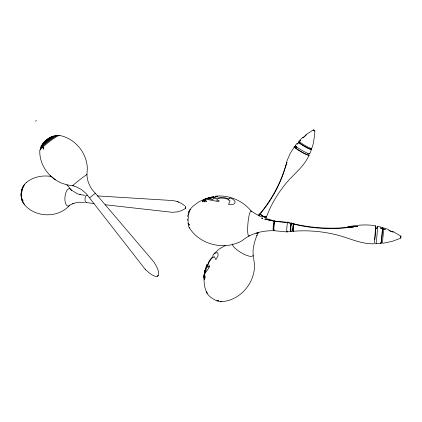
<?xml version="1.0" encoding="UTF-8"?>
<svg xmlns="http://www.w3.org/2000/svg" width="422" height="422" viewBox="0 0 422 422"><rect width="100%" height="100%" fill="white"/><g stroke="black" fill="none" stroke-linecap="round" stroke-linejoin="round"><path stroke-width="0.63" d="M383.181 243.23L392.101 241.363L400.689 238.245L400.879 236.156L392.987 231.536M204.274 279.243C204.533 280.292 203.916 276.621 204.132 275.877L204.19 277.523M220.279 301.64C237.591 301.54 252.198 286.522 254.271 269.69C255.357 261.862 251.617 254.292 253.659 246.501C254.329 242.639 255.468 238.873 257.024 235.281L256.882 235.592L257.969 233.319M374.968 236.758L375.474 228.128M291.18 223.322L287.609 222.347L274.669 221.355L287.572 222.51L291.133 223.465A4.325 0.411 -84.8 0 0 290.452 229.368A4.325 0.411 -84.8 0 0 290.879 230.918M293.49 223.892L293.438 224.061A3.882 0.353 -84.8 0 0 292.831 229.357A3.882 0.353 -84.8 0 0 293.195 230.75M204.053 275.824L204.063 275.002L204.485 277.196M39.789 150.833C39.473 160.075 43.73 169.058 50.149 175.557L55.324 179.788L60.794 182.821L66.702 184.831L72.853 185.764L76.514 186.957L81.594 189.668L85.993 193.371L145.411 269.584M382.137 233.155A6.989 0.285 -84.9 0 0 382.343 229.452L382.337 228.745A6.989 0.285 -84.9 0 0 382.19 228.724M382.443 228.603L382.379 229.104L382.443 228.55L380.233 227.97L382.443 228.603L382.395 229.837A8.029 0.327 -84.9 0 1 381.477 240.429A8.029 0.327 -84.9 0 1 380.876 242.281M377.395 226.551A8.788 0.295 -84.9 0 1 377.542 227.442L377.474 228.851A8.788 0.295 -84.9 0 1 376.566 239.506A8.788 0.295 -84.9 0 1 375.881 243.399M375.369 227.959A9.004 0.28 -84.9 0 1 375.765 227.089L375.696 228.534A9.004 0.28 -84.9 0 1 374.868 238.409A9.004 0.28 -84.9 0 1 374.119 243.81C360.741 244.238 348.73 237.75 336.028 234.711C322.076 231.319 307.585 230.074 293.269 231.261M313.683 130.234L314.854 130.978L314.648 135.156L313.309 143.385L312.143 147.6M205.013 271.082L205.83 268.36L204.797 272.132L204.934 270.724M221.671 301.566A9.305 3.397 31.5 0 1 218.512 301.324L216.481 300.638A9.305 3.397 31.5 0 1 207.518 293.986C204.29 288.49 203.794 281.965 204.1 275.724L204.269 279.48M205.118 198.926L205.973 198.598L203.731 199.617A4.051 0.818 -28.4 0 0 204.928 199.279L205.398 199.089L203.467 200.239A3.191 0.654 -28.4 0 0 202.555 200.999L202.47 202.006L202.866 200.956A3.286 0.675 -28.4 0 1 203.71 200.281L205.356 199.284A3.007 0.617 -28.4 0 0 203.926 200.25L203.325 200.999L203.52 201.5L205.203 201.869L204.195 201.479L204.09 200.714A2.432 0.496 -28.4 0 1 204.881 199.986L205.82 199.5L205.087 200.645L206.247 201.421L206.638 201.468L205.968 201.057L205.794 200.202L206.738 199.358L218.76 201.658L219.123 200.545L216.47 200.176L217.926 198.82A7.633 2.548 -5.6 0 1 220.69 198.118L221.698 198.092A7.823 2.933 6.3 0 1 226.719 198.867L228.413 199.49L228.165 199.791L230.027 200.83L228.513 204.438L231.377 204.733L232.976 204.433L234.231 203.8L235.307 202.08C234.664 200.228 230.412 196.441 228.808 199.01L226.867 198.256A8.588 3.212 6.3 0 0 222.172 197.39L220.954 197.396A8.393 2.796 -5.6 0 0 216.576 198.461L215.721 198.836A4.684 1.546 -5.7 0 1 214.703 198.24L214.645 197.739L215.484 196.984L217.894 196.573L214.64 196.995L213.548 197.992L214.038 198.693L212.641 199.263L207.397 198.809L211.2 197.997L208.072 198.039M400.689 237.454L400.768 236.663M353.261 226.862L357.692 226.356L353.261 226.862A148.075 139.867 -5.3 0 1 298.154 225.153L293.728 224.129L293.411 224.773L293.786 223.866L298.222 224.831A153.223 136.623 1.5 0 0 347.707 227.437L353.261 226.83L347.754 227.025L353.045 226.862M374.91 237.317L374.63 239.86M375.765 227.089L375.612 228.502L375.759 227.221M205.583 269.125L205.714 267.981L205.488 269.204M205.166 270.993L205.298 269.916M400.736 236.911L400.879 236.156M205.066 271.04L205.488 268.302M400.663 237.924L400.9 236.473M188.376 213.516L188.117 214.645M187.479 216.555L187.706 215.378M204.243 273.947L204.053 274.843L204.464 273.867L204.422 274.896L204.422 273.662M291.38 223.533L292.836 223.924L291.38 223.533L291.096 224.567L291.428 223.307M291.18 223.243L291.27 223.038A4.325 0.411 -84.8 0 1 291.544 223.481M205.693 270.834L205.825 270.249L204.491 274.015L205.493 269.373L204.87 271.008M205.345 270.935L205.514 270.238M314.854 130.978L313.14 129.997L313.488 130.134M204.253 277.454L204.57 278.029L205.234 277.418C204.248 279.955 203.953 276.895 204.285 275.656L204.506 276.879L205.456 276.072C200.846 276.304 211.612 266.588 209.354 265.533L208.13 267.501L207.898 265.628A7.132 1.419 -69.8 0 1 208.679 262.98L209.127 262.125A7.311 1.941 -58.8 0 1 211.791 258.338L212.846 257.256L212.857 257.636L214.313 256.608L215.842 259.667L217.995 255.885L218.021 253.379L217.188 252.498C215.431 253.042 212.329 254.35 212.825 256.66L211.596 257.879A8.029 2.126 -58.8 0 0 209.043 261.339L208.51 262.357A7.844 1.561 -69.8 0 0 207.255 266.525L207.07 267.432A4.384 0.86 -69.9 0 1 206.463 267.923L206.39 266.039L207.202 264.325C206.743 265.311 204.934 268.371 206.379 268.719L205.91 270.412M285.694 166.046L287.002 162.022L285.768 165.872A131.068 126.294 -17.9 0 1 262.848 210.583L260.189 213.822L260.664 214.339L260.047 213.643L262.674 210.372A135.552 125.36 -32.8 0 0 284.201 170.652L285.768 165.872M293.438 224.061L293.559 223.676A3.882 0.353 -84.8 0 1 293.812 224.683M204.971 272.237L204.591 273.282M311.441 149.562L309.706 153.856M86.921 174.56C87.085 181.228 90.208 188.465 95.367 193.229L153.334 261.281C162.908 274.907 159.279 282.904 145.289 269.447M212.25 199.137L211.675 199.063M286.68 161.526L290.072 153.708L294.424 146.656M266.377 216.961L269.848 208.737C274.917 198.039 281.579 188.117 289.513 179.334C296.661 171.912 304.726 164.991 309.031 155.375M207.07 198.266L206.147 198.482L213.817 196.652L209.518 197.638L211.311 197.311L213.701 197.575L208.959 197.786L210.61 197.47M203.325 199.791L203.852 199.564L199.02 201.711L192.854 206.284L190.892 208.521A9.859 2.421 -84.8 0 0 190.222 209.444L189.573 210.974A9.859 2.421 -84.8 0 0 188.117 222.948L188.333 225.01A9.859 2.421 -84.8 0 0 189.816 227.891M35.627 121.33L36.25 120.36M190.222 209.444L189.868 210.008L190.122 209.676M296.982 143.369L295.437 145.347A8.356 0.96 30.1 0 0 295.711 146.075L296.281 148.222A6.631 0.775 30.1 0 0 302.927 152.585A6.631 0.775 30.1 0 0 307.432 154.188M298.66 142.446L299.161 142.705L298.692 142.472L297.304 144.097L298.66 142.446A7.633 0.828 30 0 1 298.929 141.871M299.789 140.262L302.817 137.356M69.25 205.72C57.571 218.459 35.01 217.657 24.133 204.317M157.659 275.84L157.163 276.436M213.901 253.743L219.319 248.943L225.675 245.367M95.15 193.434L95.367 193.229L89.696 197.754M204.464 277.697L204.058 277.402M26.581 182.325C33.232 176.934 42.427 175.009 50.793 176.433M46.937 139.967L47.96 139.255M203.151 199.849L203.562 199.638M375.575 228.851L377.542 227.442M306.066 134.665L313.14 129.997M158.028 275.55L158.345 275.339M185.432 208.515L185.564 206.648L185.432 208.515L181.75 210.557L177.767 211.839L172.234 212.303L105.168 204.754M375.575 228.814L377.537 227.553M70.579 204.834L73.449 203.388L72.79 203.647L77.738 202.28L84.606 202.286M382.343 229.452L383.551 228.84L385.376 229.373L383.551 228.877L382.343 229.42M205.857 198.588L205.287 199.042M206.316 198.435L205.778 198.952M205.957 198.583L206.864 198.266L206.384 198.372M206.59 198.293L205.72 198.741L207.033 198.203L206.089 198.482M229.885 198.039L229.621 198.039M347.791 226.836C356.98 225.058 366.46 224.124 375.733 225.881M289.84 231.599L286.992 231.91L274.136 230.718M290.874 231.488L292.362 231.325M380.934 243.452L375.923 243.758M208.167 198.018L212.498 197.675L210.293 197.538M215.167 196.209C228.687 194.642 242.46 200.429 251.064 210.921C254.566 213.432 258.354 215.536 262.331 217.198M273.44 230.702C262.331 230.607 250.737 233.35 242.133 240.704C224.588 250.8 199.78 244.924 189.209 227.563M85.017 195.302L79.885 194.6L80.28 194.706L77.073 193.624L71.429 190.074M97.197 195.913L171.654 200.482C176.38 200.803 181.027 202.629 184.614 205.736M86.315 202.618L94.117 203.499M59.676 135.478C75.01 138.427 86.937 152.848 87.317 168.42L86.932 174.687A9.052 0.401 -38.2 0 0 78.808 180.5A9.052 0.401 -38.2 0 0 73.391 185.469M377.495 226.255L382.374 227.463M271.636 220.089L265.364 218.343M384.547 228.086L388.826 229.658M177.129 201.542L177.488 201.674M178.448 202.027L178.78 202.154M259.957 213.901L260.01 214.038A3.677 0.839 30.7 0 0 263.966 216.887A3.677 0.839 30.7 0 0 266.15 216.892M294.772 147.478L295.97 148.064L294.693 147.41A8.561 1.002 30.1 0 1 296.091 147.067M313.293 130.155L314.696 130.841M313.324 130.055L313.905 130.356M204.512 275.666L204.053 275.075M50.149 175.557L55.324 179.788M299.235 142.304A6.646 0.717 30 0 0 299.156 142.472L299.472 142.863A6.646 0.717 30 0 0 306.156 147.204A6.646 0.717 30 0 0 310.639 148.866M298.692 142.472L299.446 143.116A7.633 0.828 30 0 0 307.97 148.275A7.633 0.828 30 0 0 311.104 148.876M295.711 146.075L296.566 146.819A8.356 0.96 30.1 0 0 305.022 152.052A8.356 0.96 30.1 0 0 309.769 153.608M294.693 147.41L295.564 148.175A8.561 1.002 30.1 0 0 305.939 154.378A8.561 1.002 30.1 0 0 307.765 153.798M66.871 184.683L71.07 189.763M206.949 292.873L207.165 293.221L206.854 292.678A9.305 3.397 31.5 0 1 206.738 291.607M260.01 214.038L259.894 213.722A3.677 0.839 30.7 0 1 260.796 213.537M295.78 146.133L296.281 148.222L295.975 147.816A6.631 0.775 30.1 0 1 296.529 147.679M299.472 142.863L299.362 141.639A7.427 0.791 30 0 1 299.62 141.09M299.451 142.847L299.383 141.66L300.575 140.331L299.383 141.66L300.132 142.293A7.427 0.791 30 0 0 308.424 147.304A7.427 0.791 30 0 0 311.468 147.906M187.257 219.092L187.273 220.279M265.918 216.238A3.634 0.823 30.7 0 1 265.296 217.103A3.634 0.823 30.7 0 1 261.234 214.882A3.634 0.823 30.7 0 1 260.474 213.258M265.501 216.591A2.896 0.659 30.7 0 1 263.455 216.428A2.896 0.659 30.7 0 1 260.569 214.091M258.391 232.459A4.763 1.203 30.8 0 1 257.198 232.796M257.947 232.58A4.806 1.219 30.8 0 1 256.033 233.123M253.015 255.168A11.916 3.408 31 0 1 245.171 254.767A11.916 3.408 31 0 1 233.508 246.569L232.548 245.092A11.916 3.408 31 0 1 232.29 243.932M259.087 215.974A4.051 0.934 30.7 0 1 259.05 214.882M258.438 215.341A4.099 0.944 30.7 0 1 258.897 215.051M382.116 228.513A8.029 0.327 -84.9 0 1 382.443 228.55M293.49 230.734A3.835 0.348 -84.8 0 1 293.216 227.949A3.835 0.348 -84.8 0 1 294.028 223.755M383.366 228.038A7.812 0.332 -84.9 0 1 383.551 228.84L383.508 230.095A7.812 0.332 -84.9 0 1 382.712 239.564A7.812 0.332 -84.9 0 1 382.021 243.025M287.308 231.214A5.053 0.506 -84.8 0 1 286.87 227.542A5.053 0.506 -84.8 0 1 288.004 222.025M274.311 230.539A5.027 0.601 -84.8 0 1 273.973 225.712A5.027 0.601 -84.8 0 1 275.17 220.88M291.127 230.897A4.278 0.406 -84.8 0 1 290.695 229.979A4.278 0.406 -84.8 0 1 291.185 224.493A4.278 0.406 -84.8 0 1 291.781 223.544M273.809 230.006A5.075 0.612 -84.8 0 1 273.219 226.303A5.075 0.612 -84.8 0 1 274.485 220.775M290.79 226.419A3.054 0.29 -84.8 0 1 291.386 224.573M291.022 229.346A3.054 0.29 -84.8 0 1 290.668 230.148A3.054 0.29 -84.8 0 1 290.652 228.001M274.015 230.016A4.341 0.522 -84.8 0 1 273.831 226.261A4.341 0.522 -84.8 0 1 274.638 221.508M251.533 211.417A12.597 1.973 -84.8 0 0 249.929 212.477L249.333 214.445A12.597 1.973 -84.8 0 0 247.645 229.732A12.597 1.973 -84.8 0 0 249.386 235.534M293.306 225.258A3.059 0.28 -84.8 0 1 293.691 224.778M293.042 230.459A3.059 0.28 -84.8 0 1 292.937 228.951A3.059 0.28 -84.8 0 1 293.206 225.891M382.089 233.741A6.989 0.285 -84.9 0 1 381.029 242.418M86.705 202.46A3.687 1.488 -85.1 0 1 85.065 198.572A3.687 1.488 -85.1 0 1 87.465 195.718M70.205 204.775A8.751 3.761 -85.2 0 1 65.378 202.813A8.751 3.761 -85.2 0 1 66.481 191.187A8.751 3.761 -85.2 0 1 71.55 190.612M24.054 204.206A11.816 5.808 -85.2 0 1 21.728 192.501A11.816 5.808 -85.2 0 1 26.618 182.42M22.076 199.944A8.704 4.304 -85.2 0 1 23.358 186.556M22.846 201.864A9.812 4.842 -85.2 0 1 24.075 185.237M24.386 204.021A10.851 5.349 -85.2 0 1 21.274 194.911A10.851 5.349 -85.2 0 1 24.55 184.393M21.216 195.702A7.543 3.74 -85.2 0 1 22.588 188.323M44.041 142.567A4.072 0.501 -37.7 0 1 47.359 139.297A4.072 0.501 -37.7 0 1 50.271 137.92M43.139 143.57A5.417 0.659 -37.7 0 1 46.431 140.088A5.417 0.659 -37.7 0 1 51.547 136.865M44.985 141.581A2.711 0.332 -37.7 0 1 46.963 139.687A2.711 0.332 -37.7 0 1 49.247 138.289M39.805 150.665A12.523 1.456 -37.8 0 1 50.276 140.953A12.523 1.456 -37.8 0 1 59.65 135.815M41.061 147.035A9.242 1.108 -37.7 0 1 47.633 140.362A9.242 1.108 -37.7 0 1 55.54 135.863M42.216 145.68A8.013 0.971 -37.7 0 1 46.515 140.668A8.013 0.971 -37.7 0 1 54.201 136.127M40.602 148.307A10.408 1.24 -37.8 0 1 48.008 140.795A10.408 1.24 -37.8 0 1 56.901 135.72M42.337 144.656A6.731 0.818 -37.7 0 1 47.122 139.787A6.731 0.818 -37.7 0 1 52.892 136.517M40.264 149.615A11.505 1.356 -37.8 0 1 48.456 141.328A11.505 1.356 -37.8 0 1 58.278 135.705M393.072 232.016L388.915 230.465L393.072 232.016M274.01 221.091L264.852 219.176L274.01 221.091M261.73 218.137L262.764 218.485L261.73 218.137M188.861 211.923C188.006 214.023 190.306 208.6 188.861 211.923M259.514 214.307L258.723 215.521L259.514 214.307M306.129 134.934L303.001 137.809L306.129 134.934M218.475 300.554L217.024 300.823L218.475 300.554M23.11 201.046L22.15 200.07L23.11 201.046M189.467 225.053L188.175 223.496L189.467 225.053M43.413 149.119L43.049 147.067L43.413 149.119"/></g></svg>
